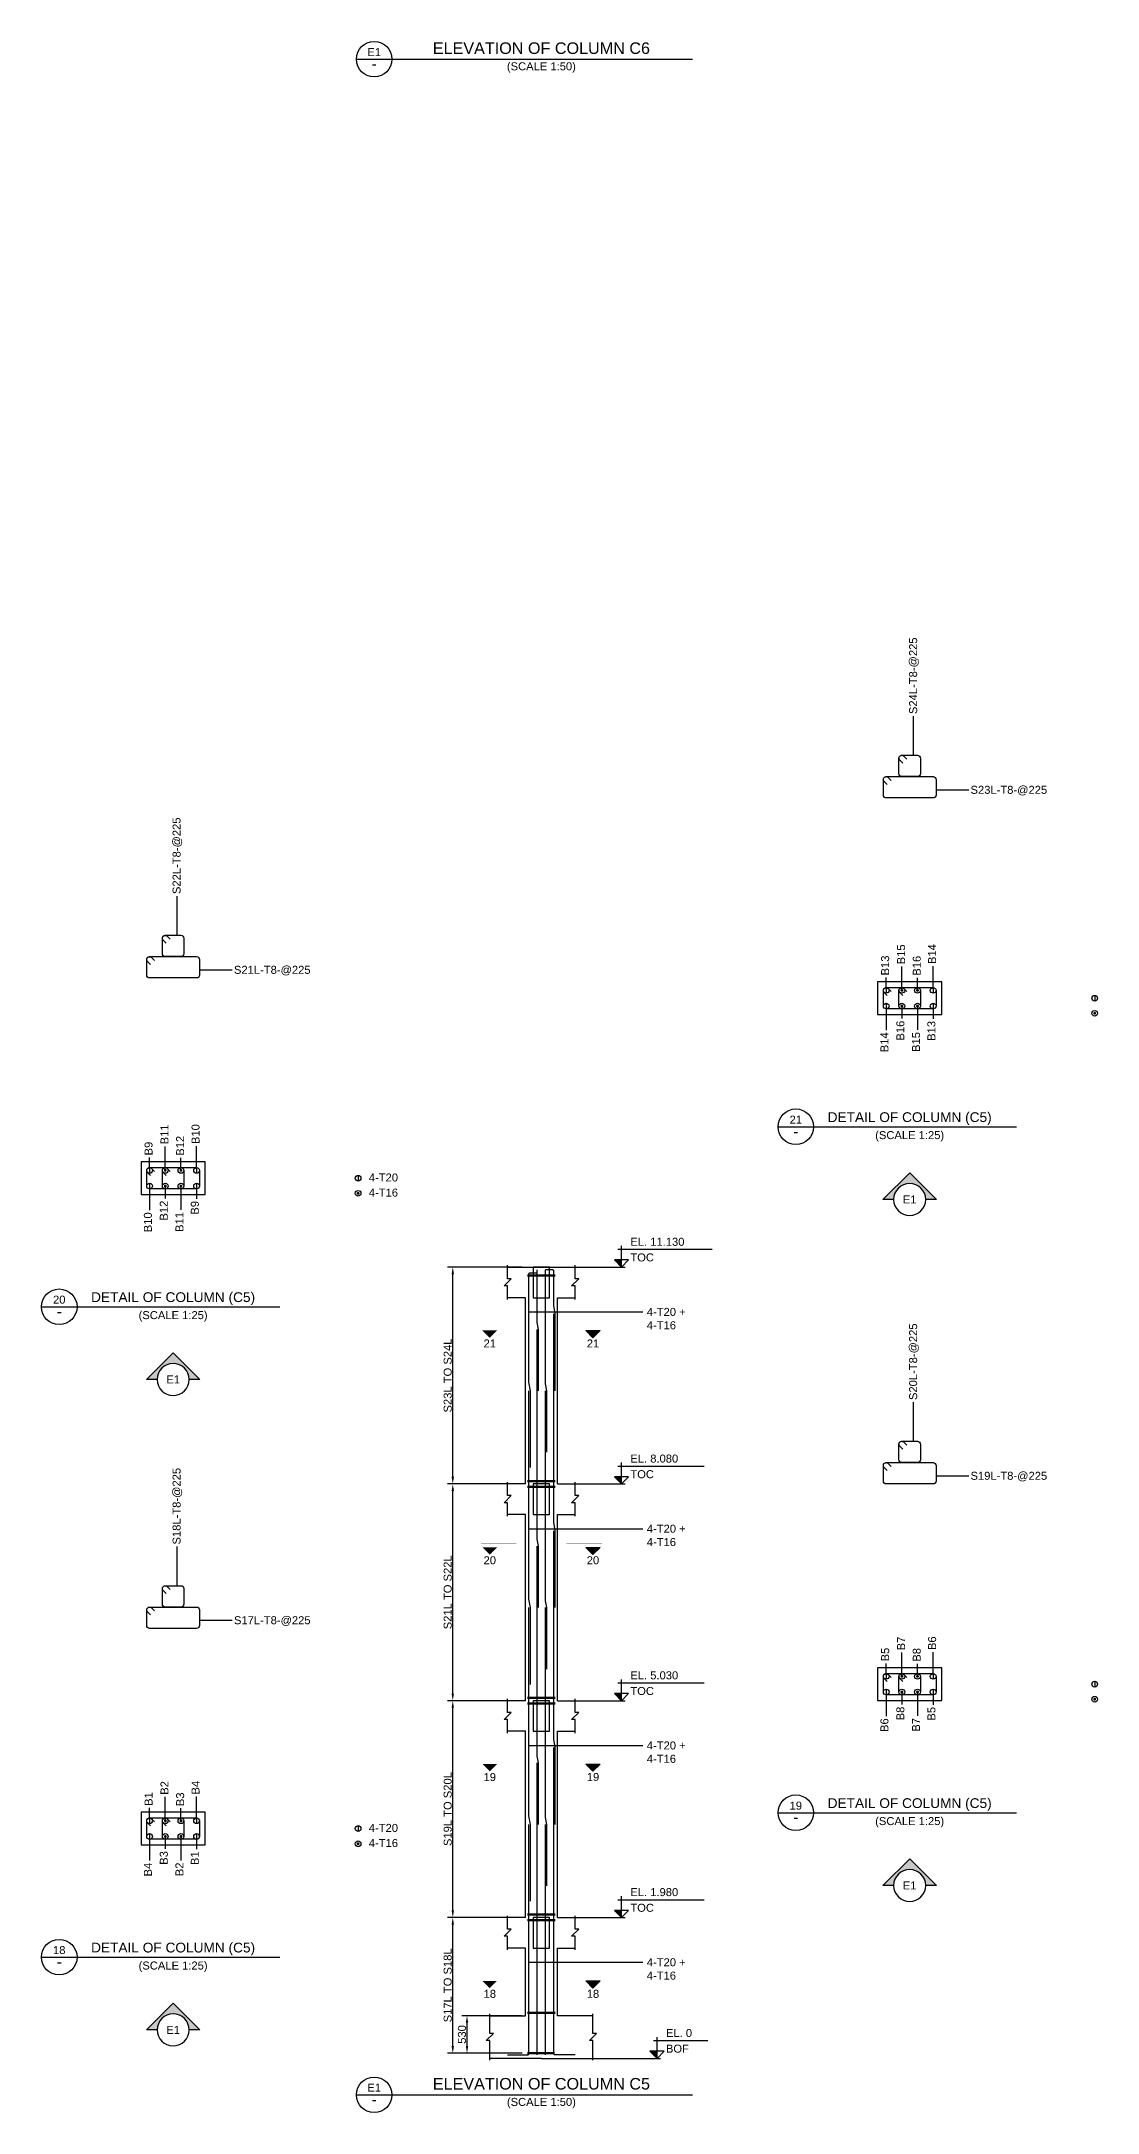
# Model space of a CAD drawing. Header units: inches. Extents: x -816171 to 9366335, y -450961 to 689132.
# Drawn here: x 123873 to 153553, y 143118 to 201360 of the extents above; entities that cross this region are included whole.
import ezdxf
from ezdxf.enums import TextEntityAlignment as Align

# ---------------------------------------------------------------- set-up
doc = ezdxf.new("R2010")
doc.units = ezdxf.units.IN
doc.header["$MEASUREMENT"] = 0
doc.linetypes.add('SCHidden', pattern=[1000, 500, -500])
for name, color, linetype in [('colSectionMarkLayer', 5, 'Continuous'), ('Concrete Line', 2, 'Continuous'), ('Dim', 31, 'Continuous'), ('Hatch', 25, 'Continuous'), ('Labels', 4, 'Continuous'), ('Link', 225, 'Continuous'), ('Reinforcement', 130, 'Continuous'), ('Text', 31, 'Continuous'), ('Text_Scale', 31, 'Continuous')]:
    doc.layers.add(name, color=color, linetype=linetype)
doc.styles.add('SC-BBS1', font='SansSerif')
doc.styles.add('SC-COL2', font='SansSerif')
doc.styles.get("Standard").update_dxf_attribs({"font": 'txt.shx'})
doc.dimstyles.new('ColumnSch', dxfattribs={"dimtxt": 225, "dimasz": 200, "dimexe": 150, "dimexo": 150, "dimgap": 25, "dimtad": 1, "dimtoh": 1, "dimdec": 4, "dimzin": 0, "dimdsep": 46, "dimtxsty": 'SC-COL2', "dimcen": 0.09, "dimclrd": 8, "dimclre": 8, "dimclrt": 31, "dimadec": 0, "dimazin": 0, "dimtfac": 1, "dimtdec": 0, "dimtix": 1, "dimtofl": 0, "dimtmove": 0, "dimatfit": 3, "dimfxl": 1, "dimtolj": 1, "dimtzin": 0, "dimarcsym": 0})
doc.dimstyles.get("Standard").update_dxf_attribs({"dimtxt": 0.18, "dimasz": 0.18, "dimexe": 0.18, "dimexo": 0.0625, "dimgap": 0.09, "dimtad": 0, "dimtih": 1, "dimtoh": 1, "dimdec": 4, "dimzin": 0, "dimdsep": 46, "dimtxsty": 'Standard', "dimcen": 0.09, "dimadec": 0, "dimazin": 0, "dimtfac": 1, "dimtdec": 4, "dimtofl": 0, "dimtmove": 0, "dimatfit": 3, "dimfxl": 1, "dimtolj": 1, "dimtzin": 0, "dimarcsym": 0})

# ---------------------------------------------------------------- blocks, each defined once
blk = doc.blocks.new('*D455')
at = {"layer": 'DEFPOINTS', "color": 0, "transparency": 16777216}
for p in [(135433, 148605), (137533, 148605), (137533, 144787)]:
    blk.add_point(p, dxfattribs=at)
at = {"layer": 'Dim', "color": 8, "lineweight": -2, "transparency": 16777216}
for p, q in [((137383, 148605), (135283, 148605)), ((135433, 144987), (135433, 148405)), ((137383, 144787), (135283, 144787))]:
    blk.add_line(p, q, dxfattribs=at)
at = {"layer": 'Dim', "color": 8, "transparency": 16777216}
for points in [[(135400, 148405), (135467, 148405), (135433, 148605)], [(135400, 144987), (135467, 144987), (135433, 144787)]]:
    blk.add_solid(points, dxfattribs=at)
at = {"layer": 'Dim', "color": 31, "lineweight": 50, "transparency": 16777216, "insert": (135291, 146696), "char_height": 225, "attachment_point": 5, "rotation": 90, "style": 'SC-COL2'}
blk.add_mtext('\\A1;S17L TO S18L', dxfattribs=at)
blk = doc.blocks.new('*D456')
at = {"layer": 'DEFPOINTS', "color": 0, "transparency": 16777216}
for p in [(135833, 145843), (137533, 145843), (137533, 144787)]:
    blk.add_point(p, dxfattribs=at)
at = {"layer": 'Dim', "color": 8, "lineweight": -2, "transparency": 16777216}
for p, q in [((137383, 145843), (135683, 145843)), ((135833, 144987), (135833, 145643)), ((137383, 144787), (135683, 144787))]:
    blk.add_line(p, q, dxfattribs=at)
at = {"layer": 'Dim', "color": 8, "transparency": 16777216}
for points in [[(135800, 145643), (135867, 145643), (135833, 145843)], [(135800, 144987), (135867, 144987), (135833, 144787)]]:
    blk.add_solid(points, dxfattribs=at)
at = {"layer": 'Dim', "color": 31, "lineweight": 50, "transparency": 16777216, "insert": (135692, 145315), "char_height": 225, "attachment_point": 5, "rotation": 90, "style": 'SC-COL2'}
blk.add_mtext('\\A1;530', dxfattribs=at)
blk = doc.blocks.new('*D457')
at = {"layer": 'DEFPOINTS', "color": 0, "transparency": 16777216}
for p in [(135433, 154701), (137533, 154701), (137533, 148605)]:
    blk.add_point(p, dxfattribs=at)
at = {"layer": 'Dim', "color": 8, "lineweight": -2, "transparency": 16777216}
for p, q in [((137383, 154701), (135283, 154701)), ((135433, 148805), (135433, 154501)), ((137383, 148605), (135283, 148605))]:
    blk.add_line(p, q, dxfattribs=at)
at = {"layer": 'Dim', "color": 8, "transparency": 16777216}
for points in [[(135400, 154501), (135467, 154501), (135433, 154701)], [(135400, 148805), (135467, 148805), (135433, 148605)]]:
    blk.add_solid(points, dxfattribs=at)
at = {"layer": 'Dim', "color": 31, "lineweight": 50, "transparency": 16777216, "insert": (135291, 151653), "char_height": 225, "attachment_point": 5, "rotation": 90, "style": 'SC-COL2'}
blk.add_mtext('\\A1;S19L TO S20L', dxfattribs=at)
blk = doc.blocks.new('*D458')
at = {"layer": 'DEFPOINTS', "color": 0, "transparency": 16777216}
for p in [(135433, 160797), (137533, 160797), (137533, 154701)]:
    blk.add_point(p, dxfattribs=at)
at = {"layer": 'Dim', "color": 8, "lineweight": -2, "transparency": 16777216}
for p, q in [((137383, 160797), (135283, 160797)), ((135433, 154901), (135433, 160597)), ((137383, 154701), (135283, 154701))]:
    blk.add_line(p, q, dxfattribs=at)
at = {"layer": 'Dim', "color": 8, "transparency": 16777216}
for points in [[(135400, 160597), (135467, 160597), (135433, 160797)], [(135400, 154901), (135467, 154901), (135433, 154701)]]:
    blk.add_solid(points, dxfattribs=at)
at = {"layer": 'Dim', "color": 31, "lineweight": 50, "transparency": 16777216, "insert": (135291, 157749), "char_height": 225, "attachment_point": 5, "rotation": 90, "style": 'SC-COL2'}
blk.add_mtext('\\A1;S21L TO S22L', dxfattribs=at)
blk = doc.blocks.new('*D459')
at = {"layer": 'DEFPOINTS', "color": 0, "transparency": 16777216}
for p in [(135433, 166893), (137533, 166893), (137533, 160797)]:
    blk.add_point(p, dxfattribs=at)
at = {"layer": 'Dim', "color": 8, "lineweight": -2, "transparency": 16777216}
for p, q in [((137383, 166893), (135283, 166893)), ((135433, 160997), (135433, 166693)), ((137383, 160797), (135283, 160797))]:
    blk.add_line(p, q, dxfattribs=at)
at = {"layer": 'Dim', "color": 8, "transparency": 16777216}
for points in [[(135400, 166693), (135467, 166693), (135433, 166893)], [(135400, 160997), (135467, 160997), (135433, 160797)]]:
    blk.add_solid(points, dxfattribs=at)
at = {"layer": 'Dim', "color": 31, "lineweight": 50, "transparency": 16777216, "insert": (135291, 163845), "char_height": 225, "attachment_point": 5, "rotation": 90, "style": 'SC-COL2'}
blk.add_mtext('\\A1;S23L TO S24L', dxfattribs=at)

msp = doc.modelspace()

# ---------------------------------------------------------------- hatches: boundary and pattern name
at = {"layer": 'Hatch'}
h = msp.add_hatch(color=256, dxfattribs=at)
edge = h.paths.add_edge_path(flags=16)
edge.add_line((147823.34546, 168795.4638), (147523.34546, 168795.4638))
edge.add_line((147523.34546, 168795.4638), (148273.34546, 169545.4638))
edge.add_line((148273.34546, 169545.4638), (149023.34546, 168795.4638))
edge.add_line((149023.34546, 168795.4638), (148723.34546, 168795.4638))
edge.add_arc((148273.34546, 168795.4638), 450, 0, 180)
for points in [[(140173.34546, 166893.4638), (140173.34546, 167093.4638), (139973.34546, 167093.4638)], [(136273.34546, 165108.4638), (136473.34546, 164908.4638), (136673.34546, 165108.4638), (136273.34546, 165108.4638)], [(139573.34546, 165108.4638), (139373.34546, 164908.4638), (139173.34546, 165108.4638), (139573.34546, 165108.4638)], [(140173.34546, 160797.4638), (140173.34546, 160997.4638), (139973.34546, 160997.4638)], [(136273.34546, 159012.4638), (136473.34546, 158812.4638), (136673.34546, 159012.4638), (136273.34546, 159012.4638)], [(139573.34546, 159012.4638), (139373.34546, 158812.4638), (139173.34546, 159012.4638), (139573.34546, 159012.4638)], [(140173.34546, 154701.4638), (140173.34546, 154901.4638), (139973.34546, 154901.4638)], [(136273.34546, 152916.4638), (136473.34546, 152716.4638), (136673.34546, 152916.4638), (136273.34546, 152916.4638)], [(139573.34546, 152916.4638), (139373.34546, 152716.4638), (139173.34546, 152916.4638), (139573.34546, 152916.4638)], [(140173.34546, 148605.4638), (140173.34546, 148805.4638), (139973.34546, 148805.4638)], [(136273.34546, 146820.4638), (136473.34546, 146620.4638), (136673.34546, 146820.4638), (136273.34546, 146820.4638)], [(139573.34546, 146820.4638), (139373.34546, 146620.4638), (139173.34546, 146820.4638), (139573.34546, 146820.4638)], [(141173.34546, 144643.4638), (141173.34546, 144843.4638), (140973.34546, 144843.4638)]]:
    msp.add_hatch(color=256, dxfattribs=at).paths.add_polyline_path(points, flags=0)
h = msp.add_hatch(color=256, dxfattribs=at)
edge = h.paths.add_edge_path(flags=16)
edge.add_line((127123.34546, 163733.4638), (126823.34546, 163733.4638))
edge.add_line((126823.34546, 163733.4638), (127573.34546, 164483.4638))
edge.add_line((127573.34546, 164483.4638), (128323.34546, 163733.4638))
edge.add_line((128323.34546, 163733.4638), (128023.34546, 163733.4638))
edge.add_arc((127573.34546, 163733.4638), 450, 0, 180)
h = msp.add_hatch(color=256, dxfattribs=at)
edge = h.paths.add_edge_path(flags=16)
edge.add_line((147823.34546, 149505.4638), (147523.34546, 149505.4638))
edge.add_line((147523.34546, 149505.4638), (148273.34546, 150255.4638))
edge.add_line((148273.34546, 150255.4638), (149023.34546, 149505.4638))
edge.add_line((149023.34546, 149505.4638), (148723.34546, 149505.4638))
edge.add_arc((148273.34546, 149505.4638), 450, 0, 180)
h = msp.add_hatch(color=256, dxfattribs=at)
edge = h.paths.add_edge_path(flags=16)
edge.add_line((127123.34546, 145443.4638), (126823.34546, 145443.4638))
edge.add_line((126823.34546, 145443.4638), (127573.34546, 146193.4638))
edge.add_line((127573.34546, 146193.4638), (128323.34546, 145443.4638))
edge.add_line((128323.34546, 145443.4638), (128023.34546, 145443.4638))
edge.add_arc((127573.34546, 145443.4638), 450, 0, 180)

# ---------------------------------------------------------------- linework, layer by layer
at = {"lineweight": 50}
for p, q in [((137533.34546, 166653.4638), (138313.34546, 166653.4638)), ((137533.34546, 160877.4638), (138313.34546, 160877.4638)), ((137533.34546, 160717.4638), (138313.34546, 160717.4638)), ((137533.34546, 154781.4638), (138313.34546, 154781.4638)), ((137533.34546, 154621.4638), (138313.34546, 154621.4638)), ((137533.34546, 148685.4638), (138313.34546, 148685.4638)), ((137533.34546, 148525.4638), (138313.34546, 148525.4638)), ((137533.34546, 145923.4638), (138313.34546, 145923.4638)), ((137533.34546, 144787.4638), (138293.34546, 144787.4638))]:
    msp.add_line(p, q, dxfattribs=at)
at = {"layer": 'colSectionMarkLayer'}
for p, q in [((132723.34546, 200860.4638), (142173.34546, 200860.4638)), ((144573.34546, 170840.4638), (151273.34546, 170840.4638)), ((140073.34546, 167393.4638), (142723.34546, 167393.4638)), ((140173.34546, 166893.4638), (140173.34546, 167493.4638)), ((138373.34546, 166893.4638), (140273.34546, 166893.4638)), ((123873.34546, 165778.4638), (130573.34546, 165778.4638)), ((140173.34546, 160797.4638), (140173.34546, 161397.4638)), ((138373.34546, 160797.4638), (140273.34546, 160797.4638)), ((140073.34546, 161297.4638), (142498.34546, 161297.4638)), ((140073.34546, 155201.4638), (142498.34546, 155201.4638)), ((140173.34546, 154701.4638), (140173.34546, 155301.4638)), ((138373.34546, 154701.4638), (140273.34546, 154701.4638)), ((144573.34546, 151550.4638), (151273.34546, 151550.4638)), ((140073.34546, 149105.4638), (142498.34546, 149105.4638)), ((140173.34546, 148605.4638), (140173.34546, 149205.4638)), ((138373.34546, 148605.4638), (140273.34546, 148605.4638)), ((123873.34546, 147488.4638), (130573.34546, 147488.4638)), ((141073.34546, 145143.4638), (142598.34546, 145143.4638)), ((141173.34546, 144643.4638), (141173.34546, 145243.4638)), ((139373.34546, 144643.4638), (141273.34546, 144643.4638)), ((132723.34546, 143618.4638), (142173.34546, 143618.4638))]:
    msp.add_line(p, q, dxfattribs=at)
for points in [[(147823.34546, 168795.4638), (147523.34546, 168795.4638), (148273.34546, 169545.4638), (149023.34546, 168795.4638), (148723.34546, 168795.4638, 1), (147823.34546, 168795.4638, 1), (148723.34546, 168795.4638)], [(127123.34546, 163733.4638), (126823.34546, 163733.4638), (127573.34546, 164483.4638), (128323.34546, 163733.4638), (128023.34546, 163733.4638, 1), (127123.34546, 163733.4638, 1), (128023.34546, 163733.4638)], [(147823.34546, 149505.4638), (147523.34546, 149505.4638), (148273.34546, 150255.4638), (149023.34546, 149505.4638), (148723.34546, 149505.4638, 1), (147823.34546, 149505.4638, 1), (148723.34546, 149505.4638)], [(127123.34546, 145443.4638), (126823.34546, 145443.4638), (127573.34546, 146193.4638), (128323.34546, 145443.4638), (128023.34546, 145443.4638, 1), (127123.34546, 145443.4638, 1), (128023.34546, 145443.4638)]]:
    msp.add_lwpolyline(points, format="xyb", dxfattribs=at)
for points in [[(140173.34546, 166893.4638), (140373.34546, 167093.4638), (139973.34546, 167093.4638)], [(140173.34546, 160797.4638), (140373.34546, 160997.4638), (139973.34546, 160997.4638)], [(140173.34546, 154701.4638), (140373.34546, 154901.4638), (139973.34546, 154901.4638)], [(140173.34546, 148605.4638), (140373.34546, 148805.4638), (139973.34546, 148805.4638)], [(141173.34546, 144643.4638), (141373.34546, 144843.4638), (140973.34546, 144843.4638)]]:
    msp.add_lwpolyline(points, close=True, dxfattribs=at)
at = {"layer": 'colSectionMarkLayer', "const_width": 5}
for points in [[(137223.34546, 165208.4638), (136223.34546, 165208.4638)], [(136273.34546, 165108.4638), (136473.34546, 164908.4638), (136673.34546, 165108.4638), (136273.34546, 165108.4638)], [(138623.34546, 165208.4638), (139623.34546, 165208.4638)], [(137223.34546, 159112.4638), (136223.34546, 159112.4638)], [(136273.34546, 159012.4638), (136473.34546, 158812.4638), (136673.34546, 159012.4638), (136273.34546, 159012.4638)], [(138623.34546, 159112.4638), (139623.34546, 159112.4638)], [(137223.34546, 153016.4638), (136223.34546, 153016.4638)], [(136273.34546, 152916.4638), (136473.34546, 152716.4638), (136673.34546, 152916.4638), (136273.34546, 152916.4638)], [(138623.34546, 153016.4638), (139623.34546, 153016.4638)], [(137223.34546, 146920.4638), (136223.34546, 146920.4638)], [(136273.34546, 146820.4638), (136473.34546, 146620.4638), (136673.34546, 146820.4638), (136273.34546, 146820.4638)], [(138623.34546, 146920.4638), (139623.34546, 146920.4638)]]:
    msp.add_lwpolyline(points, dxfattribs=at)
at = {"layer": 'colSectionMarkLayer'}
for points in [[(139573.34546, 165108.4638), (139373.34546, 164908.4638), (139173.34546, 165108.4638), (139573.34546, 165108.4638)], [(139573.34546, 159012.4638), (139373.34546, 158812.4638), (139173.34546, 159012.4638), (139573.34546, 159012.4638)], [(139573.34546, 152916.4638), (139373.34546, 152716.4638), (139173.34546, 152916.4638), (139573.34546, 152916.4638)], [(139573.34546, 146820.4638), (139373.34546, 146620.4638), (139173.34546, 146820.4638), (139573.34546, 146820.4638)]]:
    msp.add_lwpolyline(points, dxfattribs=at)
for centre in [(133223.34546, 200860.4638), (145073.34546, 170840.4638), (124373.34546, 165778.4638), (145073.34546, 151550.4638), (124373.34546, 147488.4638), (133223.34546, 143618.4638)]:
    msp.add_circle(centre, 500, dxfattribs=at)
at = {"layer": 'Concrete Line'}
for p, q in [((136973.34546, 166893.4638), (138873.34546, 166893.4638)), ((137473.34546, 166033.4638), (136973.34546, 166033.4638)), ((137473.34546, 160797.4638), (137473.34546, 166033.4638)), ((138373.34546, 160797.4638), (138373.34546, 166033.4638)), ((138373.34546, 166033.4638), (138873.34546, 166033.4638)), ((137473.34546, 160797.4638), (136973.34546, 160797.4638)), ((137473.34546, 160797.4638), (137473.34546, 160797.4638)), ((137473.34546, 160797.4638), (137473.34546, 160797.4638)), ((138373.34546, 160797.4638), (138373.34546, 160797.4638)), ((138373.34546, 160797.4638), (138373.34546, 160797.4638)), ((138373.34546, 160797.4638), (138873.34546, 160797.4638)), ((137473.34546, 159937.4638), (136973.34546, 159937.4638)), ((137473.34546, 154701.4638), (137473.34546, 159937.4638)), ((138373.34546, 154701.4638), (138373.34546, 159937.4638)), ((138373.34546, 159937.4638), (138873.34546, 159937.4638)), ((137473.34546, 154701.4638), (136973.34546, 154701.4638)), ((137473.34546, 154701.4638), (137473.34546, 154701.4638)), ((137473.34546, 154701.4638), (137473.34546, 154701.4638)), ((138373.34546, 154701.4638), (138373.34546, 154701.4638)), ((138373.34546, 154701.4638), (138373.34546, 154701.4638)), ((138373.34546, 154701.4638), (138873.34546, 154701.4638)), ((137473.34546, 153841.4638), (136973.34546, 153841.4638)), ((137473.34546, 148605.4638), (137473.34546, 153841.4638)), ((138373.34546, 148605.4638), (138373.34546, 153841.4638)), ((138373.34546, 153841.4638), (138873.34546, 153841.4638)), ((137473.34546, 148605.4638), (136973.34546, 148605.4638)), ((137473.34546, 148605.4638), (137473.34546, 148605.4638)), ((137473.34546, 148605.4638), (137473.34546, 148605.4638)), ((138373.34546, 148605.4638), (138373.34546, 148605.4638)), ((138373.34546, 148605.4638), (138373.34546, 148605.4638)), ((138373.34546, 148605.4638), (138873.34546, 148605.4638)), ((137473.34546, 147745.4638), (136973.34546, 147745.4638)), ((137473.34546, 145843.4638), (137473.34546, 147745.4638)), ((138373.34546, 145843.4638), (138373.34546, 147745.4638)), ((138373.34546, 147745.4638), (138873.34546, 147745.4638)), ((136473.34546, 145843.4638), (137473.34546, 145843.4638)), ((139373.34546, 145843.4638), (138373.34546, 145843.4638)), ((139373.34546, 145843.4638), (138373.34546, 145843.4638)), ((137923.34546, 144643.4638), (136473.34546, 144643.4638)), ((137923.34546, 144643.4638), (139373.34546, 144643.4638))]:
    msp.add_line(p, q, dxfattribs=at)
for points in [[(147373.34546, 173995.4638), (149173.34546, 173995.4638), (149173.34546, 173995.4638), (149173.34546, 174915.4638), (149173.34546, 174915.4638), (147373.34546, 174915.4638), (147373.34546, 174915.4638), (147373.34546, 173995.4638)], [(126673.34546, 168933.4638), (128473.34546, 168933.4638), (128473.34546, 168933.4638), (128473.34546, 169853.4638), (128473.34546, 169853.4638), (126673.34546, 169853.4638), (126673.34546, 169853.4638), (126673.34546, 168933.4638)], [(137693.34546, 166893.4638), (137693.34546, 166033.4638), (138153.34546, 166033.4638), (138153.34546, 166893.4638)], [(137693.34546, 160797.4638), (137693.34546, 159937.4638), (138153.34546, 159937.4638), (138153.34546, 160797.4638)], [(147373.34546, 154705.4638), (149173.34546, 154705.4638), (149173.34546, 154705.4638), (149173.34546, 155625.4638), (149173.34546, 155625.4638), (147373.34546, 155625.4638), (147373.34546, 155625.4638), (147373.34546, 154705.4638)], [(137693.34546, 154701.4638), (137693.34546, 153841.4638), (138153.34546, 153841.4638), (138153.34546, 154701.4638)], [(126673.34546, 150643.4638), (128473.34546, 150643.4638), (128473.34546, 150643.4638), (128473.34546, 151563.4638), (128473.34546, 151563.4638), (126673.34546, 151563.4638), (126673.34546, 151563.4638), (126673.34546, 150643.4638)], [(137693.34546, 148605.4638), (137693.34546, 147745.4638), (138153.34546, 147745.4638), (138153.34546, 148605.4638)]]:
    msp.add_lwpolyline(points, close=True, dxfattribs=at)
for points in [[(136973.34546, 165983.4638), (136973.34546, 166363.4638), (136873.34546, 166363.4638), (137073.34546, 166563.4638), (136973.34546, 166563.4638), (136973.34546, 166943.4638)], [(138873.34546, 165983.4638), (138873.34546, 166363.4638), (138773.34546, 166363.4638), (138973.34546, 166563.4638), (138873.34546, 166563.4638), (138873.34546, 166943.4638)], [(136973.34546, 159887.4638), (136973.34546, 160267.4638), (136873.34546, 160267.4638), (137073.34546, 160467.4638), (136973.34546, 160467.4638), (136973.34546, 160847.4638)], [(138873.34546, 159887.4638), (138873.34546, 160267.4638), (138773.34546, 160267.4638), (138973.34546, 160467.4638), (138873.34546, 160467.4638), (138873.34546, 160847.4638)], [(136973.34546, 153791.4638), (136973.34546, 154171.4638), (136873.34546, 154171.4638), (137073.34546, 154371.4638), (136973.34546, 154371.4638), (136973.34546, 154751.4638)], [(138873.34546, 153791.4638), (138873.34546, 154171.4638), (138773.34546, 154171.4638), (138973.34546, 154371.4638), (138873.34546, 154371.4638), (138873.34546, 154751.4638)], [(136973.34546, 147695.4638), (136973.34546, 148075.4638), (136873.34546, 148075.4638), (137073.34546, 148275.4638), (136973.34546, 148275.4638), (136973.34546, 148655.4638)], [(138873.34546, 147695.4638), (138873.34546, 148075.4638), (138773.34546, 148075.4638), (138973.34546, 148275.4638), (138873.34546, 148275.4638), (138873.34546, 148655.4638)], [(136473.34546, 144593.4638), (136473.34546, 145143.4638), (136373.34546, 145143.4638), (136573.34546, 145343.4638), (136473.34546, 145343.4638), (136473.34546, 145893.4638)], [(139373.34546, 144593.4638), (139373.34546, 145143.4638), (139273.34546, 145143.4638), (139473.34546, 145343.4638), (139373.34546, 145343.4638), (139373.34546, 145893.4638)]]:
    msp.add_lwpolyline(points, dxfattribs=at)
at = {"layer": 'Concrete Line', "linetype": 'SCHidden', "ltscale": 0.3}
for points in [[(137693.34546, 166893.4638), (137693.34546, 166033.4638), (138153.34546, 166033.4638), (138153.34546, 166893.4638)], [(137693.34546, 160797.4638), (137693.34546, 159937.4638), (138153.34546, 159937.4638), (138153.34546, 160797.4638)], [(137693.34546, 154701.4638), (137693.34546, 153841.4638), (138153.34546, 153841.4638), (138153.34546, 154701.4638)], [(137693.34546, 148605.4638), (137693.34546, 147745.4638), (138153.34546, 147745.4638), (138153.34546, 148605.4638)]]:
    msp.add_lwpolyline(points, close=True, dxfattribs=at)
at = {"layer": 'Dim', "color": 8}
for p, q in [((148053.34546, 174707.4638), (148053.34546, 175347.4638)), ((148933.34546, 174715.4638), (148933.34546, 175355.4638)), ((147613.34546, 174715.4638), (147613.34546, 175035.4638)), ((148493.34546, 174707.4638), (148493.34546, 175027.4638)), ((147613.34546, 174195.4638), (147613.34546, 173555.4638)), ((148053.34546, 174203.4638), (148053.34546, 173883.4638)), ((148493.34546, 174203.4638), (148493.34546, 173563.4638)), ((148933.34546, 174195.4638), (148933.34546, 173875.4638)), ((127353.34546, 169645.4638), (127353.34546, 170285.4638)), ((128233.34546, 169653.4638), (128233.34546, 170293.4638)), ((126913.34546, 169653.4638), (126913.34546, 169973.4638)), ((127793.34546, 169645.4638), (127793.34546, 169965.4638)), ((126913.34546, 169133.4638), (126913.34546, 168493.4638)), ((127353.34546, 169141.4638), (127353.34546, 168821.4638)), ((127793.34546, 169141.4638), (127793.34546, 168501.4638)), ((128233.34546, 169133.4638), (128233.34546, 168813.4638)), ((147613.34546, 155425.4638), (147613.34546, 155745.4638)), ((148053.34546, 155417.4638), (148053.34546, 156057.4638)), ((148493.34546, 155417.4638), (148493.34546, 155737.4638)), ((148933.34546, 155425.4638), (148933.34546, 156065.4638)), ((147613.34546, 154905.4638), (147613.34546, 154265.4638)), ((148053.34546, 154913.4638), (148053.34546, 154593.4638)), ((148493.34546, 154913.4638), (148493.34546, 154273.4638)), ((148933.34546, 154905.4638), (148933.34546, 154585.4638)), ((126913.34546, 151363.4638), (126913.34546, 151683.4638)), ((127353.34546, 151355.4638), (127353.34546, 151995.4638)), ((127793.34546, 151355.4638), (127793.34546, 151675.4638)), ((128233.34546, 151363.4638), (128233.34546, 152003.4638)), ((127353.34546, 150851.4638), (127353.34546, 150531.4638)), ((127793.34546, 150851.4638), (127793.34546, 150211.4638)), ((126913.34546, 150843.4638), (126913.34546, 150203.4638)), ((128233.34546, 150843.4638), (128233.34546, 150523.4638))]:
    msp.add_line(p, q, dxfattribs=at)
at = {"layer": 'Link'}
for points in [[(148081.62947, 181064.0424), (147996.77681, 181148.89537, -0.6681779738), (148053.34546, 181285.4638), (148493.34546, 181285.4638, -0.4142135624), (148573.34546, 181205.4638), (148573.34546, 180765.4638, -0.4142135624), (148493.34546, 180685.4638), (148053.34546, 180685.4638, -0.4142135624), (147973.34546, 180765.4638), (147973.34546, 181205.4638, -0.6681793021), (148109.9141, 181262.03224), (148194.76676, 181177.17927)], [(147641.62947, 180464.0424), (147556.77681, 180548.89537, -0.6681779738), (147613.34546, 180685.4638), (148933.34546, 180685.4638, -0.4142135624), (149013.34546, 180605.4638), (149013.34546, 180165.4638, -0.4142135624), (148933.34546, 180085.4638), (147613.34546, 180085.4638, -0.4142135624), (147533.34546, 180165.4638), (147533.34546, 180605.4638, -0.6681793021), (147669.9141, 180662.03224), (147754.76676, 180577.17927)], [(127381.62947, 176002.0424), (127296.77681, 176086.89537, -0.6681779738), (127353.34546, 176223.4638), (127793.34546, 176223.4638, -0.4142135624), (127873.34546, 176143.4638), (127873.34546, 175703.4638, -0.4142135624), (127793.34546, 175623.4638), (127353.34546, 175623.4638, -0.4142135624), (127273.34546, 175703.4638), (127273.34546, 176143.4638, -0.6681793021), (127409.9141, 176200.03224), (127494.76676, 176115.17927)], [(126941.62947, 175402.0424), (126856.77681, 175486.89537, -0.6681779738), (126913.34546, 175623.4638), (128233.34546, 175623.4638, -0.4142135624), (128313.34546, 175543.4638), (128313.34546, 175103.4638, -0.4142135624), (128233.34546, 175023.4638), (126913.34546, 175023.4638, -0.4142135624), (126833.34546, 175103.4638), (126833.34546, 175543.4638, -0.6681793021), (126969.9141, 175600.03224), (127054.76676, 175515.17927)], [(147641.62947, 174534.0424), (147556.77681, 174618.89537, -0.6681779738), (147613.34546, 174755.4638), (148933.34546, 174755.4638, -0.4142135624), (149013.34546, 174675.4638), (149013.34546, 174235.4638, -0.4142135624), (148933.34546, 174155.4638), (147613.34546, 174155.4638, -0.4142135624), (147533.34546, 174235.4638), (147533.34546, 174675.4638, -0.6681793021), (147669.9141, 174732.03224), (147754.76676, 174647.17927)], [(148081.62947, 174534.0424), (147996.77681, 174618.89537, -0.6681779738), (148053.34546, 174755.4638), (148493.34546, 174755.4638, -0.4142135624), (148573.34546, 174675.4638), (148573.34546, 174235.4638, -0.4142135624), (148493.34546, 174155.4638), (148053.34546, 174155.4638, -0.4142135624), (147973.34546, 174235.4638), (147973.34546, 174675.4638, -0.6681793021), (148109.9141, 174732.03224), (148194.76676, 174647.17927)], [(126941.62947, 169472.0424), (126856.77681, 169556.89537, -0.6681779738), (126913.34546, 169693.4638), (128233.34546, 169693.4638, -0.4142135624), (128313.34546, 169613.4638), (128313.34546, 169173.4638, -0.4142135624), (128233.34546, 169093.4638), (126913.34546, 169093.4638, -0.4142135624), (126833.34546, 169173.4638), (126833.34546, 169613.4638, -0.6681793021), (126969.9141, 169670.03224), (127054.76676, 169585.17927)], [(127381.62947, 169472.0424), (127296.77681, 169556.89537, -0.6681779738), (127353.34546, 169693.4638), (127793.34546, 169693.4638, -0.4142135624), (127873.34546, 169613.4638), (127873.34546, 169173.4638, -0.4142135624), (127793.34546, 169093.4638), (127353.34546, 169093.4638, -0.4142135624), (127273.34546, 169173.4638), (127273.34546, 169613.4638, -0.6681793021), (127409.9141, 169670.03224), (127494.76676, 169585.17927)], [(148081.62947, 161774.0424), (147996.77681, 161858.89537, -0.6681779738), (148053.34546, 161995.4638), (148493.34546, 161995.4638, -0.4142135624), (148573.34546, 161915.4638), (148573.34546, 161475.4638, -0.4142135624), (148493.34546, 161395.4638), (148053.34546, 161395.4638, -0.4142135624), (147973.34546, 161475.4638), (147973.34546, 161915.4638, -0.6681793021), (148109.9141, 161972.03224), (148194.76676, 161887.17927)], [(147641.62947, 161174.0424), (147556.77681, 161258.89537, -0.6681779738), (147613.34546, 161395.4638), (148933.34546, 161395.4638, -0.4142135624), (149013.34546, 161315.4638), (149013.34546, 160875.4638, -0.4142135624), (148933.34546, 160795.4638), (147613.34546, 160795.4638, -0.4142135624), (147533.34546, 160875.4638), (147533.34546, 161315.4638, -0.6681793021), (147669.9141, 161372.03224), (147754.76676, 161287.17927)], [(127381.62947, 157712.0424), (127296.77681, 157796.89537, -0.6681779738), (127353.34546, 157933.4638), (127793.34546, 157933.4638, -0.4142135624), (127873.34546, 157853.4638), (127873.34546, 157413.4638, -0.4142135624), (127793.34546, 157333.4638), (127353.34546, 157333.4638, -0.4142135624), (127273.34546, 157413.4638), (127273.34546, 157853.4638, -0.6681793021), (127409.9141, 157910.03224), (127494.76676, 157825.17927)], [(126941.62947, 157112.0424), (126856.77681, 157196.89537, -0.6681779738), (126913.34546, 157333.4638), (128233.34546, 157333.4638, -0.4142135624), (128313.34546, 157253.4638), (128313.34546, 156813.4638, -0.4142135624), (128233.34546, 156733.4638), (126913.34546, 156733.4638, -0.4142135624), (126833.34546, 156813.4638), (126833.34546, 157253.4638, -0.6681793021), (126969.9141, 157310.03224), (127054.76676, 157225.17927)], [(147641.62947, 155244.0424), (147556.77681, 155328.89537, -0.6681779738), (147613.34546, 155465.4638), (148933.34546, 155465.4638, -0.4142135624), (149013.34546, 155385.4638), (149013.34546, 154945.4638, -0.4142135624), (148933.34546, 154865.4638), (147613.34546, 154865.4638, -0.4142135624), (147533.34546, 154945.4638), (147533.34546, 155385.4638, -0.6681793021), (147669.9141, 155442.03224), (147754.76676, 155357.17927)], [(148081.62947, 155244.0424), (147996.77681, 155328.89537, -0.6681779738), (148053.34546, 155465.4638), (148493.34546, 155465.4638, -0.4142135624), (148573.34546, 155385.4638), (148573.34546, 154945.4638, -0.4142135624), (148493.34546, 154865.4638), (148053.34546, 154865.4638, -0.4142135624), (147973.34546, 154945.4638), (147973.34546, 155385.4638, -0.6681793021), (148109.9141, 155442.03224), (148194.76676, 155357.17927)], [(126941.62947, 151182.0424), (126856.77681, 151266.89537, -0.6681779738), (126913.34546, 151403.4638), (128233.34546, 151403.4638, -0.4142135624), (128313.34546, 151323.4638), (128313.34546, 150883.4638, -0.4142135624), (128233.34546, 150803.4638), (126913.34546, 150803.4638, -0.4142135624), (126833.34546, 150883.4638), (126833.34546, 151323.4638, -0.6681793021), (126969.9141, 151380.03224), (127054.76676, 151295.17927)], [(127381.62947, 151182.0424), (127296.77681, 151266.89537, -0.6681779738), (127353.34546, 151403.4638), (127793.34546, 151403.4638, -0.4142135624), (127873.34546, 151323.4638), (127873.34546, 150883.4638, -0.4142135624), (127793.34546, 150803.4638), (127353.34546, 150803.4638, -0.4142135624), (127273.34546, 150883.4638), (127273.34546, 151323.4638, -0.6681793021), (127409.9141, 151380.03224), (127494.76676, 151295.17927)]]:
    msp.add_lwpolyline(points, format="xyb", dxfattribs=at)
at = {"layer": 'Reinforcement', "color": 130}
for points in [[(147613.34546, 174755.4638), (147613.34546, 174595.4638)], [(148933.34546, 174755.4638), (148933.34546, 174595.4638)], [(147613.34546, 174315.4638), (147613.34546, 174155.4638)], [(148933.34546, 174315.4638), (148933.34546, 174155.4638)], [(153473.34546, 174535.4638), (153473.34546, 174375.4638)], [(126913.34546, 169693.4638), (126913.34546, 169533.4638)], [(128233.34546, 169693.4638), (128233.34546, 169533.4638)], [(126913.34546, 169253.4638), (126913.34546, 169093.4638)], [(128233.34546, 169253.4638), (128233.34546, 169093.4638)], [(132773.34546, 169473.4638), (132773.34546, 169313.4638)], [(147613.34546, 155465.4638), (147613.34546, 155305.4638)], [(147613.34546, 155025.4638), (147613.34546, 154865.4638)], [(148933.34546, 155465.4638), (148933.34546, 155305.4638)], [(148933.34546, 155025.4638), (148933.34546, 154865.4638)], [(153473.34546, 155245.4638), (153473.34546, 155085.4638)], [(126913.34546, 151403.4638), (126913.34546, 151243.4638)], [(126913.34546, 150963.4638), (126913.34546, 150803.4638)], [(128233.34546, 151403.4638), (128233.34546, 151243.4638)], [(128233.34546, 150963.4638), (128233.34546, 150803.4638)], [(132773.34546, 151183.4638), (132773.34546, 151023.4638)]]:
    msp.add_lwpolyline(points, dxfattribs=at)
at = {"layer": 'Reinforcement', "color": 130, "const_width": 40}
for points in [[(148033.34546, 174675.4638, 1), (148073.34546, 174675.4638, 1)], [(148033.34546, 174235.4638, 1), (148073.34546, 174235.4638, 1)], [(148473.34546, 174675.4638, 1), (148513.34546, 174675.4638, 1)], [(148473.34546, 174235.4638, 1), (148513.34546, 174235.4638, 1)], [(153453.34546, 174030.4638, 1), (153493.34546, 174030.4638, 1)], [(127333.34546, 169613.4638, 1), (127373.34546, 169613.4638, 1)], [(127773.34546, 169613.4638, 1), (127813.34546, 169613.4638, 1)], [(127333.34546, 169173.4638, 1), (127373.34546, 169173.4638, 1)], [(127773.34546, 169173.4638, 1), (127813.34546, 169173.4638, 1)], [(132753.34546, 168968.4638, 1), (132793.34546, 168968.4638, 1)], [(148033.34546, 155385.4638, 1), (148073.34546, 155385.4638, 1)], [(148033.34546, 154945.4638, 1), (148073.34546, 154945.4638, 1)], [(148473.34546, 155385.4638, 1), (148513.34546, 155385.4638, 1)], [(148473.34546, 154945.4638, 1), (148513.34546, 154945.4638, 1)], [(153453.34546, 154740.4638, 1), (153493.34546, 154740.4638, 1)], [(127333.34546, 151323.4638, 1), (127373.34546, 151323.4638, 1)], [(127333.34546, 150883.4638, 1), (127373.34546, 150883.4638, 1)], [(127773.34546, 151323.4638, 1), (127813.34546, 151323.4638, 1)], [(127773.34546, 150883.4638, 1), (127813.34546, 150883.4638, 1)], [(132753.34546, 150678.4638, 1), (132793.34546, 150678.4638, 1)]]:
    msp.add_lwpolyline(points, format="xyb", close=True, dxfattribs=at)
at = {"layer": 'Reinforcement'}
for points in [[(137613.34546, 161255.4638), (137613.34546, 163415.4638), (137573.34546, 163655.4638), (137573.34546, 166703.4638, -0.4142135624), (137603.34546, 166733.4638), (137803.34546, 166733.4638)], [(138313.34546, 163415.4638), (138313.34546, 165575.4638), (138273.34546, 165815.4638), (138273.34546, 166783.4638, 0.4142135624), (138243.34546, 166813.4638), (138043.34546, 166813.4638)], [(138873.34546, 144743.4638), (138303.34546, 144743.4638, -0.4142135624), (138273.34546, 144773.4638), (138273.34546, 153383.4638)], [(136973.34546, 144743.4638), (137543.34546, 144743.4638, 0.4142135624), (137573.34546, 144773.4638), (137573.34546, 151223.4638)]]:
    msp.add_lwpolyline(points, format="xyb", dxfattribs=at)
for points in [[(137838.67546, 163415.4638), (137838.67546, 165143.4638), (137806.67546, 165335.4638), (137806.67546, 166813.4638), (137806.67546, 166813.4638), (137806.67546, 166813.4638)], [(138072.01546, 161687.4638), (138072.01546, 163415.4638), (138040.01546, 163607.4638), (138040.01546, 166813.4638), (138040.01546, 166813.4638), (138040.01546, 166813.4638)], [(138313.34546, 157319.4638), (138313.34546, 159479.4638), (138273.34546, 159719.4638), (138273.34546, 165575.4638)], [(137838.67546, 157319.4638), (137838.67546, 159047.4638), (137806.67546, 159239.4638), (137806.67546, 165143.4638)], [(137613.34546, 155159.4638), (137613.34546, 157319.4638), (137573.34546, 157559.4638), (137573.34546, 163415.4638)], [(138072.01546, 155591.4638), (138072.01546, 157319.4638), (138040.01546, 157511.4638), (138040.01546, 163415.4638)], [(137838.67546, 151223.4638), (137838.67546, 152951.4638), (137806.67546, 153143.4638), (137806.67546, 159047.4638)], [(138313.34546, 151223.4638), (138313.34546, 153383.4638), (138273.34546, 153623.4638), (138273.34546, 159479.4638)], [(137613.34546, 149063.4638), (137613.34546, 151223.4638), (137573.34546, 151463.4638), (137573.34546, 157319.4638)], [(138072.01546, 149495.4638), (138072.01546, 151223.4638), (138040.01546, 151415.4638), (138040.01546, 157319.4638)], [(137806.67546, 144743.4638), (137806.67546, 144743.4638), (137806.67546, 144743.4638), (137806.67546, 152951.4638)], [(138040.01546, 144743.4638), (138040.01546, 144743.4638), (138040.01546, 144743.4638), (138040.01546, 151223.4638)]]:
    msp.add_lwpolyline(points, dxfattribs=at)
at = {"layer": 'Reinforcement', "color": 130}
for centre in [(147613.34546, 174675.4638), (148053.34546, 174675.4638), (148493.34546, 174675.4638), (148933.34546, 174675.4638), (147613.34546, 174235.4638), (148053.34546, 174235.4638), (148493.34546, 174235.4638), (148933.34546, 174235.4638), (153473.34546, 174455.4638), (153473.34546, 174030.4638), (126913.34546, 169613.4638), (127353.34546, 169613.4638), (127793.34546, 169613.4638), (128233.34546, 169613.4638), (126913.34546, 169173.4638), (127353.34546, 169173.4638), (127793.34546, 169173.4638), (128233.34546, 169173.4638), (132773.34546, 169393.4638), (132773.34546, 168968.4638), (147613.34546, 155385.4638), (147613.34546, 154945.4638), (148053.34546, 155385.4638), (148053.34546, 154945.4638), (148493.34546, 155385.4638), (148493.34546, 154945.4638), (148933.34546, 155385.4638), (148933.34546, 154945.4638), (153473.34546, 155165.4638), (153473.34546, 154740.4638), (126913.34546, 151323.4638), (126913.34546, 150883.4638), (127353.34546, 151323.4638), (127353.34546, 150883.4638), (127793.34546, 151323.4638), (127793.34546, 150883.4638), (128233.34546, 151323.4638), (128233.34546, 150883.4638), (132773.34546, 151103.4638), (132773.34546, 150678.4638)]:
    msp.add_circle(centre, 80, dxfattribs=at)

# ---------------------------------------------------------------- texts
at = {"layer": 'colSectionMarkLayer', "style": 'SC-BBS1'}
for s, p in [('21', (136473.34546, 164858.4638)), ('21', (139373.34546, 164858.4638)), ('20', (136473.34546, 158762.4638)), ('20', (139373.34546, 158762.4638)), ('19', (136473.34546, 152666.4638)), ('19', (139373.34546, 152666.4638)), ('18', (136473.34546, 146570.4638)), ('18', (139373.34546, 146570.4638))]:
    msp.add_text(s, height=225, dxfattribs=at).set_placement(p, align=Align.TOP_CENTER)
at = {"layer": 'Dim', "style": 'SC-COL2'}
for s, p in [('B15', (148031.34546, 175407.4638)), ('B14', (148903.34546, 175415.4638)), ('B13', (147583.34546, 175095.4638)), ('B16', (148471.34546, 175087.4638)), ('B11', (127331.34546, 170345.4638)), ('B10', (128203.34546, 170353.4638)), ('B9', (126883.34546, 170033.4638)), ('B12', (127771.34546, 170025.4638)), ('B5', (147583.34546, 155805.4638)), ('B7', (148031.34546, 156117.4638)), ('B8', (148471.34546, 155797.4638)), ('B6', (148903.34546, 156125.4638)), ('B1', (126883.34546, 151743.4638)), ('B2', (127331.34546, 152055.4638)), ('B3', (127771.34546, 151735.4638)), ('B4', (128203.34546, 152063.4638))]:
    msp.add_text(s, height=225, rotation=90, dxfattribs=at).set_placement(p, align=Align.MIDDLE_LEFT)
for s, p in [('B16', (148011.34546, 173823.4638)), ('B13', (148883.34546, 173815.4638)), ('B14', (147563.34546, 173495.4638)), ('B15', (148451.34546, 173503.4638)), ('B10', (126863.34546, 168433.4638)), ('B12', (127311.34546, 168761.4638)), ('B11', (127751.34546, 168441.4638)), ('B9', (128183.34546, 168753.4638)), ('B8', (148011.34546, 154533.4638)), ('B5', (148883.34546, 154525.4638)), ('B6', (147563.34546, 154205.4638)), ('B7', (148451.34546, 154213.4638)), ('B3', (127311.34546, 150471.4638)), ('B1', (128183.34546, 150463.4638)), ('B4', (126863.34546, 150143.4638)), ('B2', (127751.34546, 150151.4638))]:
    msp.add_text(s, height=225, rotation=90, dxfattribs=at).set_placement(p, align=Align.MIDDLE_RIGHT)
at = {"layer": 'Labels', "style": 'SC-BBS1'}
for s, height, p in [('E1', 225, (133223.34546, 200880.4638)), ('ELEVATION OF COLUMN C6', 325, (137923.34546, 200910.4638)), ('DETAIL OF COLUMN (C5)', 275, (148273.34546, 170890.4638)), ('21', 225, (145073.34546, 170860.4638)), ('20', 225, (124373.34546, 165798.4638)), ('DETAIL OF COLUMN (C5)', 275, (127573.34546, 165828.4638)), ('19', 225, (145073.34546, 151570.4638)), ('DETAIL OF COLUMN (C5)', 275, (148273.34546, 151600.4638)), ('18', 225, (124373.34546, 147508.4638)), ('DETAIL OF COLUMN (C5)', 275, (127573.34546, 147538.4638)), ('E1', 225, (133223.34546, 143638.4638)), ('ELEVATION OF COLUMN C5', 325, (137923.34546, 143668.4638))]:
    msp.add_text(s, height=height, dxfattribs=at).set_placement(p, align=Align.BOTTOM_CENTER)
for s, height, p in [('-', 325, (133223.34546, 200735.4638)), ('-', 325, (145073.34546, 170715.4638)), ('E1', 225, (148273.34546, 168795.4638)), ('-', 325, (124373.34546, 165653.4638)), ('E1', 225, (127573.34546, 163733.4638)), ('-', 325, (145073.34546, 151425.4638)), ('E1', 225, (148273.34546, 149505.4638)), ('-', 325, (124373.34546, 147363.4638)), ('E1', 225, (127573.34546, 145443.4638)), ('-', 325, (133223.34546, 143493.4638))]:
    msp.add_text(s, height=height, dxfattribs=at).set_placement(p, align=Align.MIDDLE_CENTER)
at = {"layer": 'Text', "style": 'SC-BBS1'}
for s, p in [('S24L-T8-@225', (148483.34546, 182445.4638)), ('S22L-T8-@225', (127783.34546, 177383.4638)), ('S20L-T8-@225', (148483.34546, 163155.4638)), ('S18L-T8-@225', (127783.34546, 159093.4638))]:
    msp.add_text(s, height=225, rotation=90, dxfattribs=at).set_placement(p)
for s, p in [('S23L-T8-@225', (149983.34546, 180315.4638)), ('S21L-T8-@225', (129283.34546, 175253.4638)), ('4-T20', (133073.34546, 169413.4638)), ('4-T16', (133073.34546, 168988.4638)), ('S19L-T8-@225', (149983.34546, 161025.4638)), ('S17L-T8-@225', (129283.34546, 156963.4638)), ('4-T20', (133073.34546, 151123.4638)), ('4-T16', (133073.34546, 150698.4638))]:
    msp.add_text(s, height=225, dxfattribs=at).set_placement(p, align=Align.MIDDLE_LEFT)
for p in [(148273.34546, 170425.4638), (127573.34546, 165363.4638), (148273.34546, 151135.4638), (127573.34546, 147073.4638)]:
    msp.add_text('(SCALE 1:25)', height=225, dxfattribs=at).set_placement(p, align=Align.BOTTOM_CENTER)
for s, p in [('TOC', (140423.34546, 167053.4638)), ('EL. 11.130', (140423.34546, 167493.4638)), ('EL. 8.080', (140423.34546, 161397.4638)), ('TOC', (140423.34546, 160957.4638)), ('EL. 5.030', (140423.34546, 155301.4638)), ('TOC', (140423.34546, 154861.4638)), ('EL. 1.980', (140423.34546, 149205.4638)), ('TOC', (140423.34546, 148765.4638)), ('EL. 0', (141423.34546, 145243.4638)), ('BOF', (141423.34546, 144803.4638))]:
    msp.add_text(s, height=225, dxfattribs=at).set_placement(p)
at = {"layer": 'Text', "char_height": 225, "attachment_point": 1, "style": 'SC-BBS1'}
for insert in [(140885.84546, 165745.9638), (140885.84546, 159649.9638), (140885.84546, 153553.9638), (140885.84546, 147457.9638)]:
    msp.add_mtext('4-T20 + \\P4-T16', dxfattribs=dict(at, insert=insert))
at = {"layer": 'Text_Scale', "style": 'SC-BBS1'}
for p in [(137923.34546, 200480.4638), (137923.34546, 143238.4638)]:
    msp.add_text('(SCALE 1:50)', height=225, dxfattribs=at).set_placement(p, align=Align.BOTTOM_CENTER)

# ---------------------------------------------------------------- dimensions: what is measured, and where the dimension line sits
at = {"layer": 'Dim', "lineweight": 50}
for p1, p2, distance, text, picture, middle in [((137533.34546, 160797.4638), (137533.34546, 166893.4638), 2100, 'S23L TO S24L', '*D459', (135290.59855, 163845.4638)), ((137533.34546, 154701.4638), (137533.34546, 160797.4638), 2100, 'S21L TO S22L', '*D458', (135290.75287, 157749.4638)), ((137533.34546, 148605.4638), (137533.34546, 154701.4638), 2100, 'S19L TO S20L', '*D457', (135290.75287, 151653.4638)), ((137533.34546, 144787.4638), (137533.34546, 148605.4638), 2100, 'S17L TO S18L', '*D455', (135290.75287, 146696.4638)), ((137533.34546, 144787.4638), (137533.34546, 145843.4638), 1700, '530', '*D456', (135692.29608, 145315.4638))]:
    dim = msp.add_aligned_dim(p1=p1, p2=p2, distance=distance, text=text, dimstyle='ColumnSch', dxfattribs=at)
    dim.commit()
    dim.dimension.update_dxf_attribs({"geometry": picture, "text_midpoint": middle})

# ---------------------------------------------------------------- leaders
at = {"layer": 'Dim', "color": 8}
for points in [[(148383.34546, 181285.4638), (148383.34546, 182385.4638)], [(149013.34546, 180315.4638), (149933.34546, 180315.4638)], [(127683.34546, 176223.4638), (127683.34546, 177323.4638)], [(128313.34546, 175253.4638), (129233.34546, 175253.4638)], [(137573.34546, 165633.4638), (140773.34546, 165633.4638)], [(138273.34546, 165633.4638), (140773.34546, 165633.4638)], [(148383.34546, 161995.4638), (148383.34546, 163095.4638)], [(149013.34546, 161025.4638), (149933.34546, 161025.4638)], [(127683.34546, 157933.4638), (127683.34546, 159033.4638)], [(137573.34546, 159537.4638), (140773.34546, 159537.4638)], [(138273.34546, 159537.4638), (140773.34546, 159537.4638)], [(128313.34546, 156963.4638), (129233.34546, 156963.4638)], [(137573.34546, 153441.4638), (140773.34546, 153441.4638)], [(138273.34546, 153441.4638), (140773.34546, 153441.4638)], [(137573.34546, 147345.4638), (140773.34546, 147345.4638)], [(138273.34546, 147345.4638), (140773.34546, 147345.4638)]]:
    msp.add_leader(points, dimstyle='Standard', dxfattribs=at)

doc.saveas('drawing.dxf')
